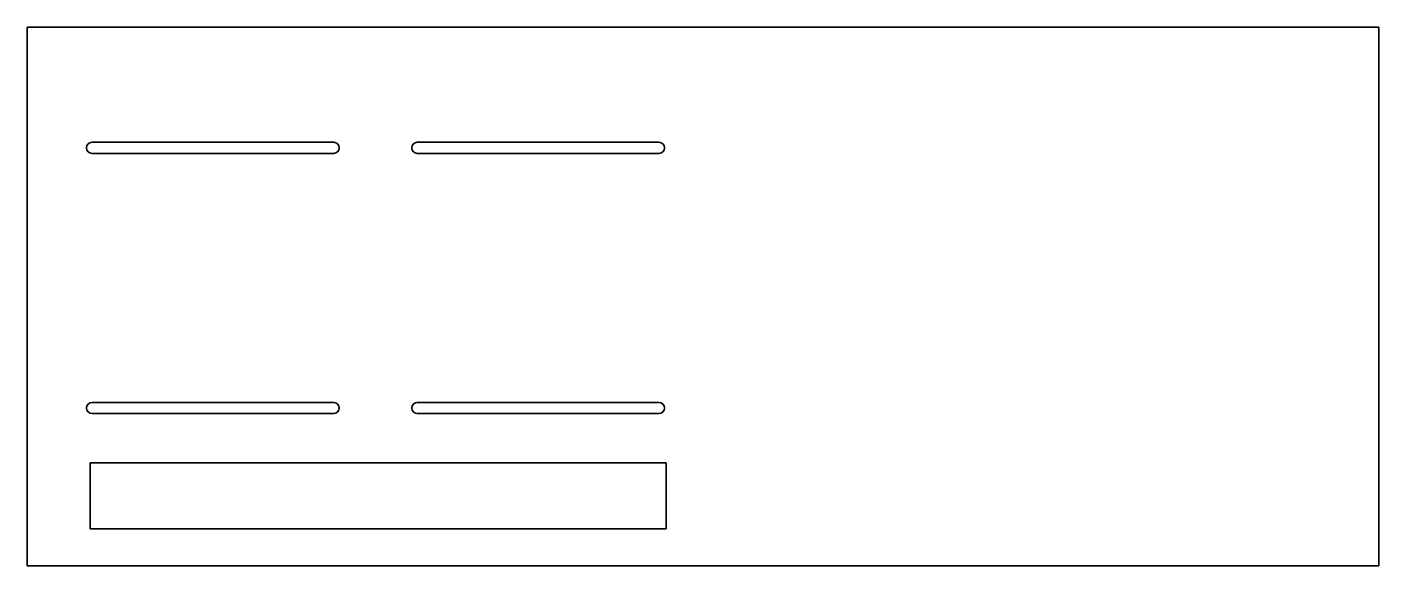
# Model space of a CAD drawing. Header units: inches. Extents: x 0 to 727, y 0 to 290.
import ezdxf

# ---------------------------------------------------------------- set-up
doc = ezdxf.new("R2010")
doc.units = ezdxf.units.IN
doc.header["$MEASUREMENT"] = 0
doc.layers.add('SIMUMAK Visible (ISO)', color=7, linetype='Continuous', lineweight=35)

# ---------------------------------------------------------------- blocks, each defined once
blk = doc.blocks.new('AMB-03-CSBM01')
at = {"layer": 'SIMUMAK Visible (ISO)'}
for p, q in [((727.46, 290), (0, 290)), ((0, 290), (0, 0)), ((727.46, 290), (727.46, 0)), ((35, 228), (165, 228)), ((210, 228), (340, 228)), ((165, 222), (35, 222)), ((340, 222), (210, 222)), ((35, 88), (165, 88)), ((210, 88), (340, 88)), ((165, 82), (35, 82)), ((340, 82), (210, 82)), ((34, 55.5), (344, 55.5)), ((34, 20), (34, 55.5)), ((344, 55.5), (344, 20)), ((344, 20), (34, 20)), ((0, 0), (727.46, 0))]:
    blk.add_line(p, q, dxfattribs=at)
at = {"layer": 'SIMUMAK Visible (ISO)', "extrusion": (0, 0, -1)}
for centre, start, end in [((-35, 225), 270, 90), ((-165, 225), 90, 270), ((-210, 225), 270, 90), ((-340, 225), 90, 270), ((-35, 85), 270, 90), ((-165, 85), 90, 270), ((-210, 85), 270, 90), ((-340, 85), 90, 270)]:
    blk.add_arc(centre, 3, start, end, dxfattribs=at)

msp = doc.modelspace()

# ---------------------------------------------------------------- block references
msp.add_blockref('AMB-03-CSBM01', (0, 0))

doc.saveas('drawing.dxf')
